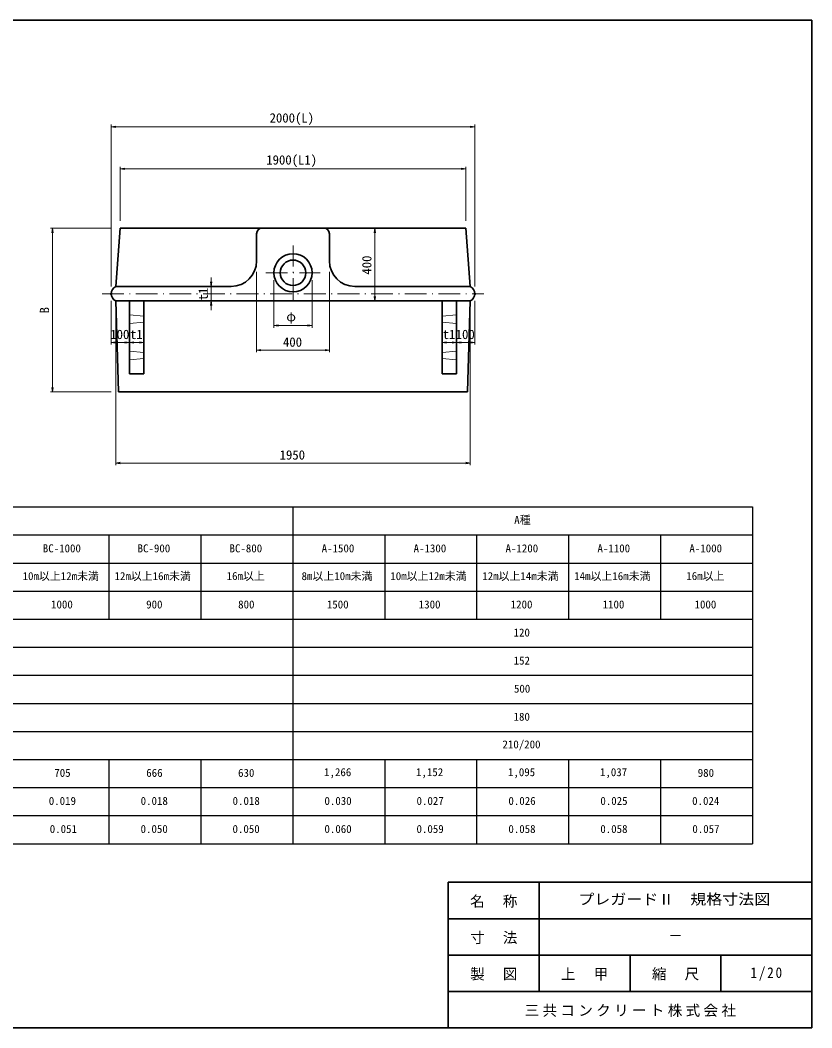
# Model space of a CAD drawing. Units: millimetres, scale not verified. Extents: x 200 to 14874, y -4012 to 5740.
# Drawn here: x 3845 to 8200, y 200 to 5740 of the extents above; entities that cross this region are included whole.
import ezdxf
from ezdxf.enums import TextEntityAlignment as Align

# ---------------------------------------------------------------- set-up
doc = ezdxf.new("R2010")
doc.units = ezdxf.units.MM
doc.header["$LTSCALE"] = 20
doc.header["$PDMODE"] = 32
doc.header["$PDSIZE"] = 10
doc.linetypes.add('DASHED_DOTTED', pattern=[9.25, 6, -1.5, 0.25, -1.5])
for name, color, linetype, lineweight in [('0-0ﾚｲﾔ', 7, 'Continuous', 18), ('0-1ﾚｲﾔ', 4, 'Continuous', 9), ('0-2ﾚｲﾔ', 7, 'Continuous', 25), ('_0-e_', 2, 'Continuous', 35)]:
    doc.layers.add(name, color=color, linetype=linetype, lineweight=lineweight)
doc.layers.add('_0-f_', color=3, linetype='Continuous')
doc.styles.add('ＭＳ ゴシック', font='')
doc.styles.get('ＭＳ ゴシック').set_extended_font_data('MS Gothic')

msp = doc.modelspace()

# ---------------------------------------------------------------- linework, layer by layer
at = {"layer": '0-0ﾚｲﾔ', "color": 2, "lineweight": 35}
for p, q in [((4370.72, 4276.1), (4395.72, 4596.06)), ((4395.72, 4596.06), (6295.72, 4596.06)), ((5145.72, 4566.07), (5145.72, 4416.08)), ((5545.72, 4566.07), (5545.72, 4416.08)), ((6320.73, 4276.1), (6295.72, 4596.06)), ((4370.72, 4276.1), (5005.72, 4276.1)), ((6320.73, 4276.1), (5685.72, 4276.1)), ((4370.72, 4196.1), (6320.73, 4196.1)), ((4370.72, 4196.1), (4386.29, 3696.06)), ((4445.72, 4196.1), (4445.72, 3796.14)), ((4525.73, 4196.1), (4525.73, 3796.14)), ((6165.71, 4196.1), (6165.71, 3796.14)), ((6245.72, 4196.1), (6245.72, 3796.14)), ((6320.73, 4196.1), (6305.15, 3696.06)), ((4445.72, 3796.14), (4525.73, 3796.14)), ((6165.71, 3796.14), (6245.72, 3796.14)), ((4386.29, 3696.06), (6305.15, 3696.06))]:
    msp.add_line(p, q, dxfattribs=at)
at = {"layer": '0-0ﾚｲﾔ', "linetype": 'DASHED_DOTTED'}
for p, q in [((5345.76, 4201.08), (5345.76, 4501.08)), ((5195.72, 4351.08), (5495.72, 4351.08)), ((4295.72, 4236.1), (6395.55, 4236.1))]:
    msp.add_line(p, q, dxfattribs=at)
at = {"layer": '0-0ﾚｲﾔ'}
for p, q in [((4525.73, 4112.06), (4445.72, 4120.06)), ((6165.71, 4112.06), (6245.72, 4120.06)), ((4525.73, 4080.06), (4445.72, 4072.06)), ((6165.71, 4080.06), (6245.72, 4072.06)), ((4525.73, 3912.06), (4445.72, 3920.06)), ((4525.73, 3880.06), (4445.72, 3872.06)), ((6165.71, 3912.06), (6245.72, 3920.06)), ((6165.71, 3880.06), (6245.72, 3872.06))]:
    msp.add_line(p, q, dxfattribs=at)
at = {"layer": '0-0ﾚｲﾔ', "color": 2, "lineweight": 35}
for radius in [105, 70]:
    msp.add_circle((5345.72, 4351.08), radius, dxfattribs=at)
for centre, radius, start, end in [((5175.72, 4566.07), 30, 90, 180), ((5515.72, 4566.07), 30, 0, 90), ((5005.72, 4416.08), 140, 270, 0), ((5685.72, 4416.08), 140, 180, 270), ((4390.23, 4236.1), 44.51, 115.99907, 244.00093), ((6301.21, 4236.1), 44.51, 295.99907, 64.00093)]:
    msp.add_arc(centre, radius, start, end, dxfattribs=at)
at = {"layer": '0-0ﾚｲﾔ', "color": 2}
for p in [(4345.72, 4236.1), (6345.72, 4236.1)]:
    msp.add_point(p, dxfattribs=at)
at = {"layer": '0-1ﾚｲﾔ'}
for p, q in [((4345.72, 4276.1), (4345.72, 5165.42)), ((4370.72, 5157.58), (4345.72, 5153.42)), ((4370.72, 5149.25), (4345.72, 5153.42)), ((4345.72, 5153.42), (4370.72, 5153.42)), ((4370.72, 5153.42), (6320.72, 5153.42)), ((6320.72, 5157.58), (6345.72, 5153.42)), ((6320.72, 5149.25), (6345.72, 5153.42)), ((6345.72, 5153.42), (6320.72, 5153.42)), ((6345.72, 4276.1), (6345.72, 5165.42)), ((4395.72, 4636.06), (4395.72, 4934.38)), ((6295.72, 4636.06), (6295.72, 4934.38)), ((4420.72, 4926.55), (4395.72, 4922.38)), ((4420.72, 4918.22), (4395.72, 4922.38)), ((4395.72, 4922.38), (4420.72, 4922.38)), ((4420.72, 4922.38), (6270.72, 4922.38)), ((6270.72, 4926.55), (6295.72, 4922.38)), ((6270.72, 4918.22), (6295.72, 4922.38)), ((6295.72, 4922.38), (6270.72, 4922.38)), ((4346.29, 4596.06), (4010.94, 4596.06)), ((4018.77, 4571.06), (4022.94, 4596.06)), ((4027.1, 4571.06), (4022.94, 4596.06)), ((4022.94, 4596.06), (4022.94, 4571.06)), ((4022.94, 3721.06), (4022.94, 4571.06)), ((5791.59, 4571.06), (5795.76, 4596.06)), ((5799.93, 4571.06), (5795.76, 4596.06)), ((5795.76, 4596.06), (5795.76, 4571.06)), ((5795.76, 4221.1), (5795.76, 4571.06)), ((4895.76, 4301.08), (4895.76, 4326.08)), ((5144.25, 4355.85), (5144.25, 3914.01)), ((5547.19, 4355.85), (5547.19, 3914.01)), ((4891.59, 4301.08), (4895.76, 4276.08)), ((4899.93, 4301.08), (4895.76, 4276.08)), ((4895.76, 4276.08), (4895.76, 4301.08)), ((4895.76, 4276.08), (4895.76, 4196.1)), ((5240.72, 4311.08), (5240.73, 4049.07)), ((5450.72, 4311.09), (5450.74, 4049.08)), ((5791.59, 4221.1), (5795.76, 4196.1)), ((5799.93, 4221.1), (5795.76, 4196.1)), ((5795.76, 4196.1), (5795.76, 4221.1)), ((4345.72, 4196.1), (4345.72, 3956.2)), ((4370.72, 4156.1), (4370.72, 3293.35)), ((4891.59, 4171.1), (4895.76, 4196.1)), ((4899.93, 4171.1), (4895.76, 4196.1)), ((4895.76, 4196.1), (4895.76, 4171.1)), ((4895.76, 4171.1), (4895.76, 4146.1)), ((6320.74, 4156.1), (6320.74, 3293.35)), ((6345.72, 4196.1), (6345.72, 3956.2)), ((5265.73, 4065.24), (5240.73, 4061.07)), ((5265.73, 4056.91), (5240.73, 4061.07)), ((5240.73, 4061.07), (5265.73, 4061.07)), ((5265.73, 4061.07), (5425.73, 4061.08)), ((5425.73, 4065.25), (5450.73, 4061.08)), ((5425.73, 4056.91), (5450.73, 4061.08)), ((5450.73, 4061.08), (5425.73, 4061.08)), ((6165.71, 3991.28), (6165.71, 3980.2)), ((4370.72, 3972.36), (4345.72, 3968.2)), ((4370.72, 3964.03), (4345.72, 3968.2)), ((4345.72, 3968.2), (4370.72, 3968.2)), ((4370.72, 3968.2), (4420.72, 3968.2)), ((4420.72, 3972.36), (4445.72, 3968.2)), ((4420.72, 3964.03), (4445.72, 3968.2)), ((4445.72, 3968.2), (4420.72, 3968.2)), ((4470.72, 3972.36), (4445.72, 3968.2)), ((4470.72, 3964.03), (4445.72, 3968.2)), ((4445.72, 3968.2), (4470.72, 3968.2)), ((4445.72, 3956.12), (4445.72, 3956.2)), ((4445.72, 3956.12), (4445.72, 3956.2)), ((4470.72, 3968.2), (4500.73, 3968.2)), ((4500.73, 3972.36), (4525.73, 3968.2)), ((4500.73, 3964.03), (4525.73, 3968.2)), ((4525.73, 3968.2), (4500.73, 3968.2)), ((4525.73, 3956.12), (4525.73, 3956.2)), ((6190.71, 3972.36), (6165.71, 3968.2)), ((6190.71, 3964.03), (6165.71, 3968.2)), ((6165.71, 3968.2), (6190.71, 3968.2)), ((6220.72, 3968.2), (6190.71, 3968.2)), ((6220.72, 3972.36), (6245.72, 3968.2)), ((6220.72, 3964.03), (6245.72, 3968.2)), ((6245.72, 3968.2), (6220.72, 3968.2)), ((6270.72, 3972.36), (6245.72, 3968.2)), ((6270.72, 3964.03), (6245.72, 3968.2)), ((6245.72, 3968.2), (6270.72, 3968.2)), ((6245.72, 3956.12), (6245.72, 3956.2)), ((6245.72, 3956.12), (6245.72, 3956.2)), ((6320.72, 3968.2), (6270.72, 3968.2)), ((6320.72, 3972.36), (6345.72, 3968.2)), ((6320.72, 3964.03), (6345.72, 3968.2)), ((6345.72, 3968.2), (6320.72, 3968.2)), ((5169.25, 3930.17), (5144.25, 3926.01)), ((5169.25, 3921.84), (5144.25, 3926.01)), ((5144.25, 3926.01), (5169.25, 3926.01)), ((5169.25, 3926.01), (5522.19, 3926.01)), ((5522.19, 3930.17), (5547.19, 3926.01)), ((5522.19, 3921.84), (5547.19, 3926.01)), ((5547.19, 3926.01), (5522.19, 3926.01)), ((4018.77, 3721.06), (4022.94, 3696.06)), ((4027.1, 3721.06), (4022.94, 3696.06)), ((4022.94, 3696.06), (4022.94, 3721.06)), ((4346.29, 3696.06), (4010.94, 3696.06)), ((4395.72, 3309.52), (4370.72, 3305.35)), ((4395.72, 3301.19), (4370.72, 3305.35)), ((4370.72, 3305.35), (4395.72, 3305.35)), ((4395.72, 3305.35), (6295.74, 3305.35)), ((6295.74, 3309.52), (6320.74, 3305.35)), ((6295.74, 3301.19), (6320.74, 3305.35)), ((6320.74, 3305.35), (6295.74, 3305.35))]:
    msp.add_line(p, q, dxfattribs=at)
at = {"layer": '0-2ﾚｲﾔ', "color": 3}
for p, q in [((527.14, 3063.93), (7872.86, 3063.93)), ((5344.29, 3063.93), (5344.29, 1212.5)), ((7872.86, 3063.93), (7872.86, 1212.5)), ((527.14, 2909.65), (7872.86, 2909.65)), ((4332.86, 2909.65), (4332.86, 2446.79)), ((4838.57, 2909.65), (4838.57, 2446.79)), ((5850, 2909.65), (5850, 2446.79)), ((6355.71, 2909.65), (6355.71, 2446.79)), ((6861.43, 2909.65), (6861.43, 2446.79)), ((7367.14, 2909.65), (7367.14, 2446.79)), ((527.14, 2755.36), (7872.86, 2755.36)), ((527.14, 2601.08), (7872.86, 2601.08)), ((527.14, 2446.79), (7872.86, 2446.79)), ((527.14, 2292.5), (7872.86, 2292.5)), ((527.14, 2138.22), (7872.86, 2138.22)), ((527.14, 1983.93), (7872.86, 1983.93)), ((527.14, 1829.65), (7872.86, 1829.65)), ((527.14, 1675.36), (7872.86, 1675.36)), ((4332.86, 1675.36), (4332.86, 1212.5)), ((4838.57, 1675.36), (4838.57, 1212.5)), ((5850, 1675.36), (5850, 1212.5)), ((6355.71, 1675.36), (6355.71, 1212.5)), ((6861.43, 1675.36), (6861.43, 1212.5)), ((7367.14, 1675.36), (7367.14, 1212.5)), ((527.14, 1521.08), (7872.86, 1521.08)), ((527.14, 1366.79), (7872.86, 1366.79)), ((527.14, 1212.5), (7872.86, 1212.5))]:
    msp.add_line(p, q, dxfattribs=at)
at = {"layer": '_0-e_'}
for p, q in [((200, 5740), (8200, 5740)), ((8200, 5740), (8200, 200)), ((8200, 1000), (6200, 1000)), ((6200, 1000), (6200, 200)), ((6700, 1000), (6700, 400)), ((8200, 800), (6200, 800)), ((8200, 600), (6200, 600)), ((7200, 600), (7200, 400)), ((7700, 600), (7700, 400)), ((8200, 400), (6200, 400)), ((8200, 200), (200, 200))]:
    msp.add_line(p, q, dxfattribs=at)

# ---------------------------------------------------------------- texts
at = {"layer": '0-1ﾚｲﾔ', "color": 7, "style": 'ＭＳ ゴシック'}
for s, p in [('2000(L)', (5217.1, 5161.69)), ('1900(L1)', (5198.72, 4930.66)), ('100', (4340.6, 3971.45)), ('t1', (4448.97, 3971.45)), ('400', (5290.6, 3929.26)), ('t1', (6168.97, 3971.45)), ('100', (6240.6, 3971.45)), ('1950', (5272.23, 3308.6))]:
    msp.add_text(s, height=51.32, dxfattribs=at).set_placement(p, align=Align.BOTTOM_LEFT)
for s, rotation, p in [('400', 90, (5792.51, 4340.96)), ('t1', 90, (4892.51, 4199.34)), ('B', 90, (4019.69, 4127.69)), ('φ', 0.003, (5308.98, 4069.2))]:
    msp.add_text(s, height=51.32, rotation=rotation, dxfattribs=at).set_placement(p, align=Align.BOTTOM_LEFT)
at = {"layer": '0-2ﾚｲﾔ', "style": 'ＭＳ ゴシック'}
for s, p in [('A種', (6562.65, 2957.56)), ('BC-1000', (3969.37, 2801)), ('BC-900', (4490.84, 2801)), ('BC-800', (4996.56, 2801)), ('A-1500', (5503.48, 2801)), ('A-1300', (6009.19, 2801)), ('A-1200', (6514.91, 2801)), ('A-1100', (7020.62, 2801)), ('A-1000', (7526.34, 2801)), ('10m以上12m未満', (3858.28, 2648.41)), ('12m以上16m未満', (4363.99, 2648.41)), ('16m以上', (4980.75, 2648.89)), ('8m以上10m未満', (5392.87, 2648.41)), ('10m以上12m未満', (5881.14, 2648.41)), ('12m以上14m未満', (6386.85, 2648.41)), ('14m以上16m未満', (6892.57, 2648.41)), ('16m以上', (7509.32, 2648.89)), ('1000', (4014.69, 2492.43)), ('900', (4537.98, 2492.43)), ('800', (5043.99, 2492.43)), ('1500', (5531.83, 2492.43)), ('1300', (6037.54, 2492.43)), ('1200', (6543.26, 2492.43)), ('1100', (7048.97, 2492.43)), ('1000', (7554.69, 2492.43)), ('120', (6559.02, 2338.15)), ('152', (6559.62, 2183.86)), ('500', (6561.14, 2029.58)), ('180', (6559.02, 1875.29)), ('210/200', (6497.94, 1723.12)), ('705', (4032.56, 1566.72)), ('666', (4538.43, 1566.72)), ('630', (5043.54, 1566.72)), ('1,266', (5516.67, 1570.5)), ('1,152', (6022.39, 1570.5)), ('1,095', (6528.25, 1570.5)), ('1,037', (7034.27, 1570.5)), ('980', (7572.26, 1566.72)), ('0.019', (4002.25, 1412.43)), ('0.018', (4507.66, 1412.43)), ('0.018', (5013.38, 1412.43)), ('0.030', (5518.64, 1412.43)), ('0.027', (6025.41, 1412.43)), ('0.026', (6530.67, 1412.43)), ('0.025', (7036.53, 1412.43)), ('0.024', (7541.34, 1412.43)), ('0.051', (4007.54, 1258.15)), ('0.050', (4507.21, 1258.15)), ('0.050', (5012.92, 1258.15)), ('0.060', (5518.64, 1258.15)), ('0.059', (6025.11, 1258.15)), ('0.058', (6530.52, 1258.15)), ('0.058', (7036.23, 1258.15)), ('0.057', (7542.55, 1258.15))]:
    msp.add_text(s, height=43.99, dxfattribs=at).set_placement(p, align=Align.BOTTOM_LEFT)
at = {"layer": '_0-f_', "style": 'ＭＳ ゴシック', "width": 1.1}
msp.add_text('プレガードⅡ\u3000規格寸法図', height=58.65, dxfattribs=at).set_placement((6915, 860), align=Align.BOTTOM_LEFT)
at = {"layer": '_0-f_', "style": 'ＭＳ ゴシック'}
msp.add_text('－', height=58.65, dxfattribs=at).set_placement((7410, 660), align=Align.BOTTOM_LEFT)
at = {"layer": '_0-f_', "char_height": 58.65, "attachment_point": 7, "style": 'ＭＳ ゴシック'}
for s, insert in [('\\T2.25;名称', (6320, 860)), ('\\T2.25;寸法', (6320, 660)), ('\\T2.25;製図', (6320, 460)), ('\\T2.25;上甲', (6820, 460)), ('\\T2.25;縮尺', (7320, 460)), ('\\T1.28;\\W0.9;1/20', (7862.5, 460)), ('\\T1.23;三共コンクリート株式会社', (6620, 260))]:
    msp.add_mtext(s, dxfattribs=dict(at, insert=insert))

doc.saveas('drawing.dxf')
